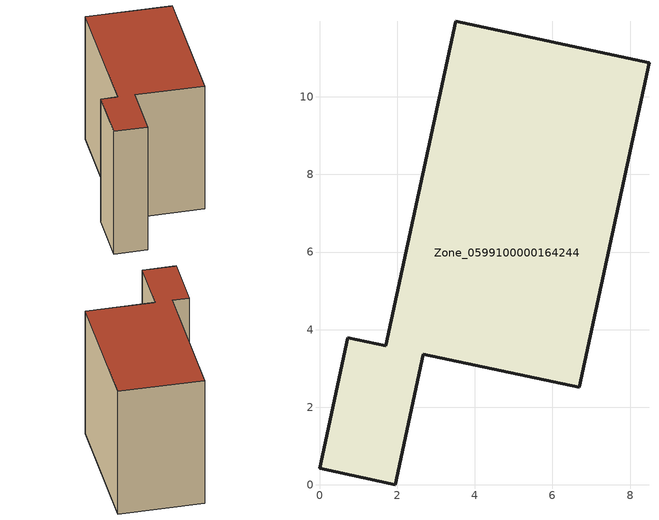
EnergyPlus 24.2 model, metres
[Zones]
Zone_0599100000164244
 floor ground (C_G): 1.96,0 0,0.42 0.73,3.79 1.71,3.58 3.51,11.95 8.49,10.88 6.69,2.51 2.68,3.37 z0
 wall outside (C_F): 0,0.42 1.96,0 2.68,3.37 6.69,2.51 8.49,10.88 3.51,11.95 1.71,3.58 0.73,3.79 0,0.42 z0:8.42
 roof outside (C_R): 1.96,0 2.68,3.37 6.69,2.51 8.49,10.88 3.51,11.95 1.71,3.58 0.73,3.79 0,0.42 z8.42
[BUILDING]
Pand.0599100000164244: North Axis=0; Terrain=City; Loads Convergence Tolerance Value=0.04; Temperature Convergence Tolerance Value=0.4; Solar Distribution=FullExterior; Maximum Number of Warmup Days=25; Minimum Number of Warmup Days=1
[Site:Location]
Rotterdam.The.Hague.AP_ZH_NLD Design_Conditions: Latitude=51.96; Longitude=4.45; Time Zone=1; Elevation=-4.5
[SITE:GROUNDTEMPERATURE:BUILDINGSURFACE]
18, 18, 18, 18, 18, 18, 18, 18, 18, 18, 18, 18
[MATERIAL] Thermal Absorptance=0.9; Solar Absorptance=0.7; Visible Absorptance=0.7
Name | Roughness | Thickness | Conductivity | Density | Specific Heat
G.TI.1975-1991 | MediumSmooth | 0.15 | 0.288461 | 540 | 1210
F.TI.1975-1991 | Rough | 0.3 | 0.230769 | 1920 | 840
R.TI.1975-1991 | MediumRough | 0.2 | 0.153846 | 1500 | 1000
[CONSTRUCTION]
C_G: G.TI.1975-1991
C_F: F.TI.1975-1991
C_R: R.TI.1975-1991
[ZONE]
Zone_0599100000164244: Type=1; Multiplier=1; Ceiling Height=Autocalculate; Volume=Autocalculate; Floor Area=autocalculate; Part of Total Floor Area=Yes
[ZONEINFILTRATION:DESIGNFLOWRATE]
Infil_Zone_0599100000164244: Zone or ZoneList or Space or SpaceList=Zone_0599100000164244; Schedule=AlwaysOn; Design Flow Rate Calculation Method=Flow/Area; Flow Rate per Floor Area=0.003; Constant Term Coefficient=1; Temperature Term Coefficient=0; Velocity Term Coefficient=0; Velocity Squared Term Coefficient=0
[HVACTEMPLATE:ZONE:IDEALLOADSAIRSYSTEM]
Zone_0599100000164244: Maximum Heating Supply Air Temperature=50; Minimum Cooling Supply Air Temperature=13; Maximum Heating Supply Air Humidity Ratio=0.0156; Minimum Cooling Supply Air Humidity Ratio=0.0077; Heating Limit=NoLimit; Cooling Limit=NoLimit; Dehumidification Control Type=ConstantSensibleHeatRatio; Cooling Sensible Heat Ratio=0.7; Dehumidification Setpoint=60; Humidification Control Type=None; Humidification Setpoint=30; Outdoor Air Method=None; Outdoor Air Flow Rate per Person=0.00944; Outdoor Air Flow Rate per Zone Floor Area=0; Outdoor Air Flow Rate per Zone=0; Demand Controlled Ventilation Type=None; Outdoor Air Economizer Type=NoEconomizer; Heat Recovery Type=None; Sensible Heat Recovery Effectiveness=0.7; Latent Heat Recovery Effectiveness=0.65
[ZONECONTROL:THERMOSTAT]
ThermostatControl_Zone_0599100000164244: Zone or ZoneList=Zone_0599100000164244; Control Type Schedule=DualSetpointControlType; Control 1=Thermostat_Zone_0599100000164244; Temperature Difference Between Cutout And Setpoint=0
[THERMOSTATSETPOINT:DUALSETPOINT]
Thermostat_Zone_0599100000164244: Heating Setpoint Temperature Schedule=HeatingSetpoint_Zone_0599100000164244; Cooling Setpoint Temperature Schedule=CoolingSetpoint_Zone_0599100000164244
[SCHEDULE:COMPACT]
HeatingSetpoint_Zone_0599100000164244: Through: 12/31, For: AllDays, Until: 24:00, 21
CoolingSetpoint_Zone_0599100000164244: Through: 12/31, For: AllDays, Until: 24:00, 24
DualSetpointControlType: Through: 12/31, For: AllDays, Until: 24:00, 4
AlwaysOn: Through: 12/31, For: AllDays, Until: 24:00, 1
